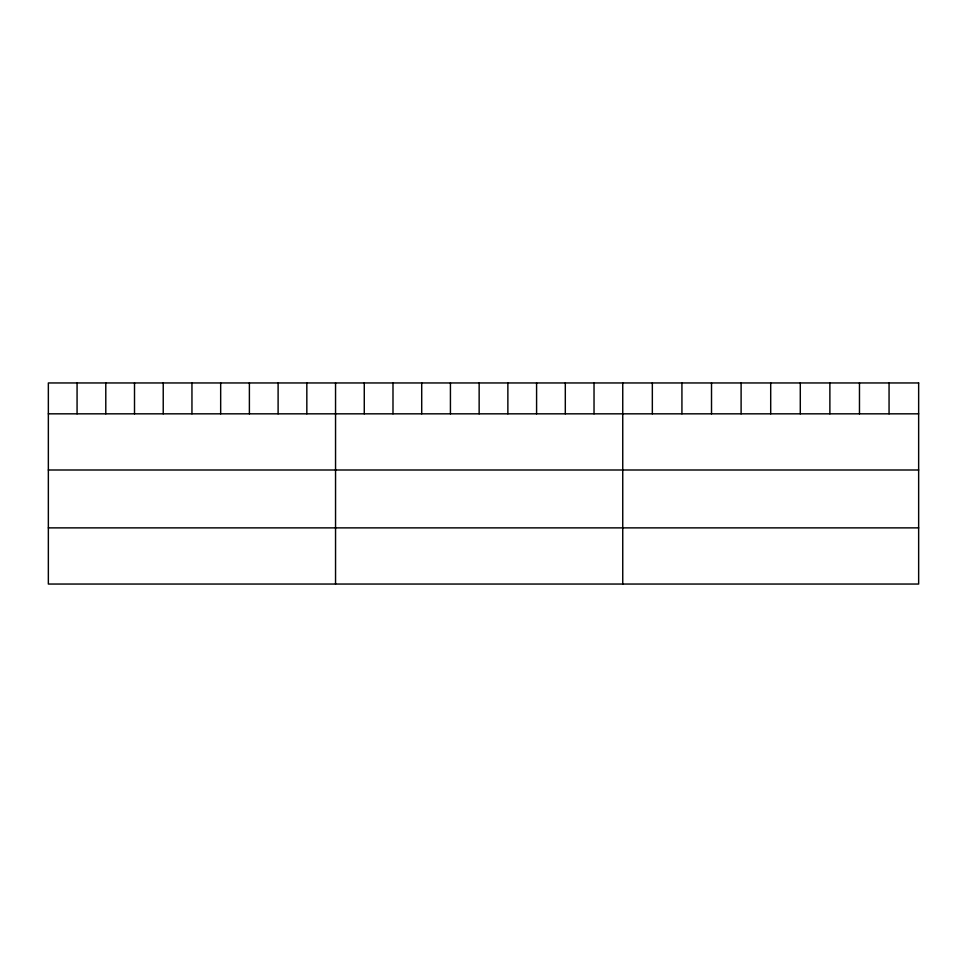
<?xml version="1.0" encoding="UTF-8"?>
<svg xmlns="http://www.w3.org/2000/svg" width="967" height="967" viewBox="0 0 967 967"><rect width="100%" height="100%" fill="white"/><g stroke="black" fill="none" stroke-linecap="round" stroke-linejoin="round"><path stroke-width="1.45" d="M48.35 413.828L918.65 413.828M48.35 469.998L918.65 469.998M48.35 527.873L918.65 527.873M889.06 382.956L889.06 413.828M859.47 382.956L859.47 413.828M829.879 382.956L829.879 413.828M800.289 382.956L800.289 413.828M770.699 382.956L770.699 413.828M741.109 382.956L741.109 413.828M711.519 382.956L711.519 413.828M681.928 382.956L681.928 413.828M652.338 382.956L652.338 413.828M622.748 382.956L622.748 584.044M594.028 382.956L594.028 413.828M565.308 382.956L565.308 413.828M536.588 382.956L536.588 413.828M507.868 382.956L507.868 413.828M479.148 382.956L479.148 413.828M450.429 382.956L450.429 413.828M421.709 382.956L421.709 413.828M392.989 382.956L392.989 413.828M364.269 382.956L364.269 413.828M335.549 382.956L335.549 584.044M306.829 382.956L306.829 413.828M278.109 382.956L278.109 413.828M249.389 382.956L249.389 413.828M220.669 382.956L220.669 413.828M191.95 382.956L191.95 413.828M163.23 382.956L163.23 413.828M134.51 382.956L134.51 413.828M105.79 382.956L105.79 413.828M77.07 382.956L77.07 413.828M918.65 382.956L48.35 382.956L48.35 584.044L918.65 584.044L918.65 382.956"/></g></svg>
